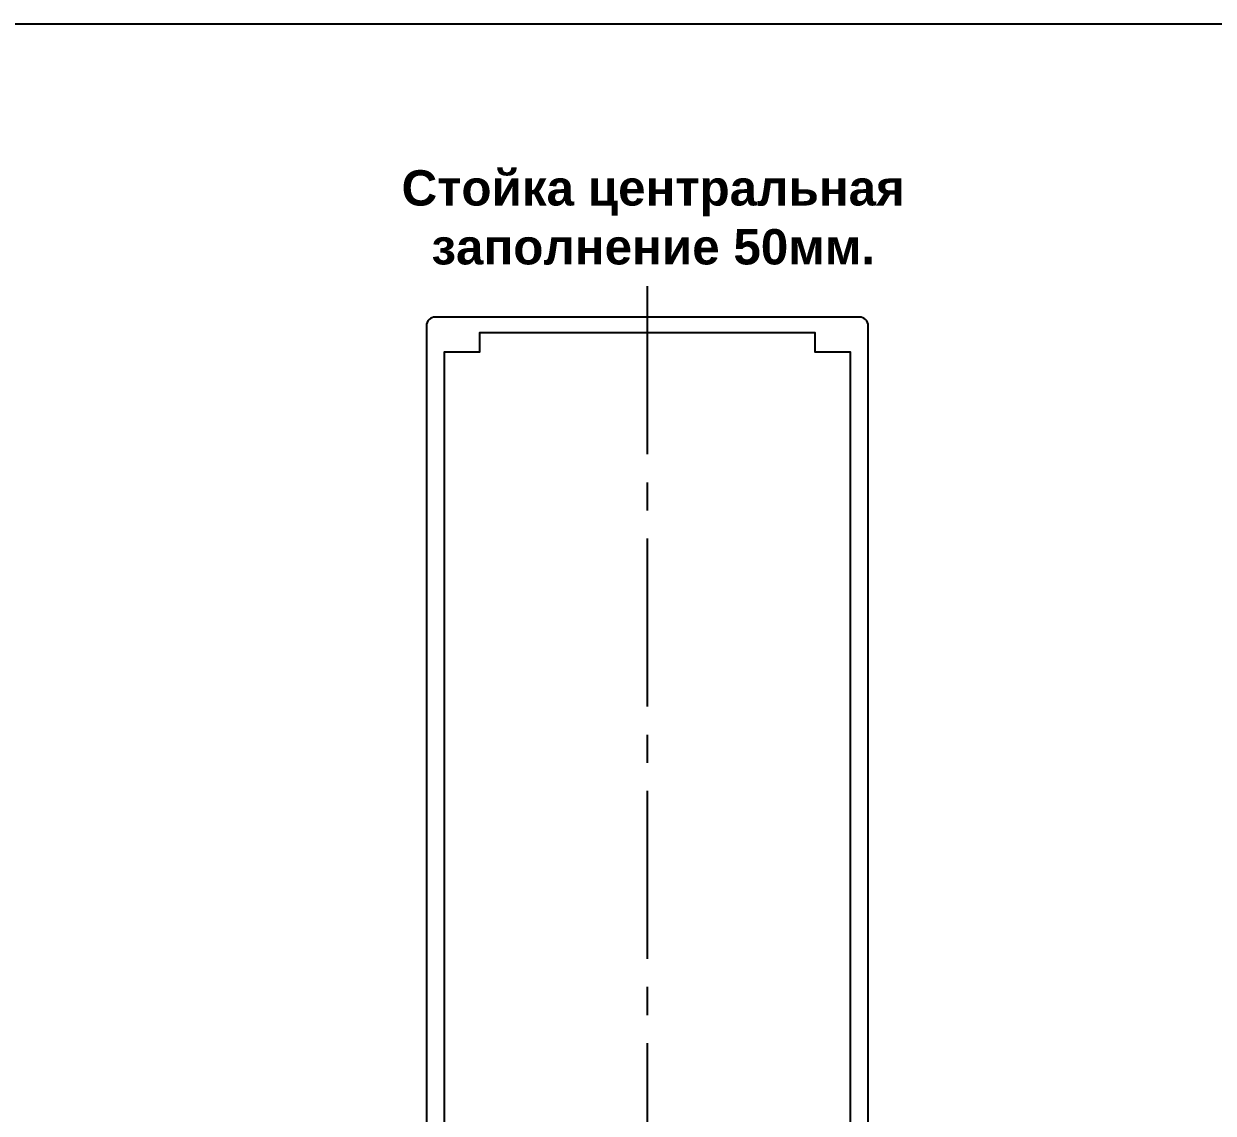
# Model space of a CAD drawing. Header units: millimetres. Extents: x 1744 to 18744, y -2272 to 2782.
# Drawn here: x 6491.1 to 6625.7, y 2398.2 to 2521.6 of the extents above; entities that cross this region are included whole.
import ezdxf

# ---------------------------------------------------------------- set-up
doc = ezdxf.new("R2010")
doc.units = ezdxf.units.MM
doc.linetypes.add('CENTER2', pattern=[28.574999999999992, 19.05, -3.174999999999998, 3.174999999999998, -3.174999999999998])
doc.layers.add('Steklopaket 50mm', color=100, linetype='Continuous')
doc.layers.add('Текстовый', color=7, linetype='Continuous', lineweight=9)
doc.styles.add('Каталожный', font='isocpeur.ttf', dxfattribs={"height": 2.5})

# ---------------------------------------------------------------- blocks, each defined once
blk = doc.blocks.new('КП45372')
at = {"color": 146, "true_color": 0x105689}
blk.add_lwpolyline([(-13, 25.19999999999985), (-2.5, 25.19999999999985, -0.4142135623730922), (-1.5, 24.19999999999986), (-1.5, 22.76969600708529, -0.3275382217185686), (-2.899999999999636, 20.861817604251, 0.3275382217185526), (-5, 18.00000000000094), (-5, 0.5000000000000285, 0.4142135623730951), (-4.5, 2.84e-14), (-3.124264068712363, 2.84e-14, 0.1989123673796377), (-2.912132034356545, 0.0878679656443922), (-2.087867965645273, 0.9121320343556648, 0.1989123673796765), (-2, 1.124264068711479), (-2, 1.464589803375045, 0.2840790438404128), (-2.165835921350661, 1.732917960674995), (-2.5, 1.899999999999664), (-2.165835921350661, 2.067082039325242, 0.2840790438404123), (-2, 2.335410196625189), (-2, 3.264589803375228, 0.2840790438404123), (-2.165835921350661, 3.532917960675177), (-2.5, 3.699999999999846), (-2.165835921350661, 3.867082039324511, 0.2840790438404123), (-2, 4.135410196625372), (-2, 5.064589803375412, 0.2840790438404123), (-2.165835921350661, 5.33291796067445), (-2.5, 5.500000000000028), (-2.165835921350661, 5.667082039324697, 0.2840790438404123), (-2, 5.935410196624642), (-2, 6.864589803374682, 0.2840790438404123), (-2.165835921350661, 7.132917960674633), (-2.5, 7.300000000000207), (-2.165835921350661, 7.467082039324878, 0.2840790438404123), (-2, 7.735410196624826), (-2, 8.664589803374867, 0.2840790438404123), (-2.165835921350661, 8.932917960674814), (-2.5, 9.099999999999483), (-2.165835921350661, 9.26708203932506, 0.2840790438404123), (-2, 9.535410196625007), (-2, 10.46458980337505, 0.2840790438404123), (-2.165835921350661, 10.73291796067499), (-2.5, 10.89999999999966), (-2.165835921350661, 11.06708203932524, 0.2840790438404123), (-2, 11.33541019662428), (-2, 12.26458980337432, 0.2840790438404123), (-2.165835921350661, 12.53291796067518), (-2.5, 12.69999999999984), (-2.165835921350661, 12.86708203932451, 0.2840790438403665), (-2, 13.13541019662446), (-2, 14.06458980337541, 0.2840790438404128), (-2.165835921350661, 14.33291796067445), (-2.5, 14.50000000000003), (-2.165835921350661, 14.66708203932468, 0.2840790438404123), (-2, 14.93541019662464), (-2, 15.86458980337468, 0.2840790438404123), (-2.165835921350661, 16.13291796067463), (-2.5, 16.30000000000021), (-2, 18.00000000000003), (0, 19.00000000000003), (2, 18.00000000000003), (2, 17.63541019662446, 0.2840790438404123), (2.165835921348838, 17.36708203932451), (2.5, 17.19999999999984), (2.165835921348838, 17.03291796067517, 0.2840790438404123), (2, 16.76458980337432), (2, 15.83541019662428, 0.2840790438404123), (2.165835921348838, 15.56708203932524), (2.5, 15.39999999999966), (2.165835921348838, 15.23291796067499, 0.2840790438404123), (2, 14.96458980337505), (2, 14.03541019662501, 0.2840790438404128), (2.165835921348838, 13.76708203932506), (2.5, 13.59999999999948), (2.165835921348838, 13.43291796067481, 0.2840790438404123), (2, 13.16458980337486), (2, 12.23541019662482, 0.2840790438404123), (2.165835921348838, 11.96708203932488), (2.5, 11.80000000000021), (2.165835921348838, 11.63291796067463, 0.2840790438404123), (2, 11.36458980337468), (2, 10.43541019662464, 0.2840790438404123), (2.165835921348838, 10.16708203932469), (2.5, 10.00000000000003), (2.165835921348838, 9.832917960674443, 0.2840790438404123), (2, 9.564589803375412), (2, 8.635410196624463, 0.2840790438404123), (2.165835921348838, 8.367082039324515), (2.5, 8.199999999999847), (2.165835921348838, 8.032917960675176, 0.2840790438404123), (2, 7.764589803374318), (2, 6.835410196624278, 0.2840790438404123), (2.165835921348838, 6.56708203932524), (2.5, 6.399999999999662), (2.165835921348838, 6.232917960674996, 0.2840790438404123), (2, 5.964589803375047), (2, 5.035410196625003, 0.2840790438404123), (2.165835921348838, 4.767082039325058), (2.5, 4.599999999999481), (2.165835921348838, 4.432917960674813, 0.2840790438404123), (2, 4.164589803374866), (2, 3.235410196624826, 0.2840790438404123), (2.165835921348838, 2.967082039324878), (2.5, 2.800000000000209), (2.165835921348838, 2.63291796067463, 0.2840790438404123), (2, 2.364589803374684), (2, 1.124264068711479, 0.1989123673796742), (2.087867965643454, 0.9121320343556648), (2.912132034354725, 0.0878679656443922, 0.1989123673796432), (3.124264068712363, 2.84e-14), (4.5, 2.84e-14, 0.4142135623730951), (5, 0.5000000000000285), (5, 18.00000000000003, 0.32753822171854), (2.899999999999636, 20.861817604251, -0.32753822171852), (1.5, 22.76969600708529), (1.5, 24.19999999999986, -0.414213562373158), (2.5, 25.19999999999985), (13, 25.19999999999803), (13.00000000000182, 21.50000000000094, 0.4142135623729784), (13.50000000000182, 21.00000000000094), (14.42917960675004, 21.00000000000094, 0.1164338214658029), (14.56334368540047, 21.03167184270026), (15.33416407865115, 21.41708203932561, 0.2840790438402298), (15.5, 21.68541019662464), (15.50000000000182, 22.19999999999985, 0.4142135623732223), (15.20000000000073, 22.50000000000003), (14.5, 22.50000000000094), (14.5, 24.00000000000094), (14.91213203435654, 24.41213203435566, 0.1989123673795694), (15, 24.62426406871148), (15, 25.00000000001185), (18.56458980337265, 25.00000000001185, 0.2840790438404208), (18.83291796067351, 25.16583592136252), (18.99999999999818, 25.50000000001185), (19.16708203932285, 25.16583592136252, 0.2840790438404208), (19.43541019662371, 25.00000000001185), (23, 25.00000000001185), (23.00000000000182, 24.6242640687124, 0.1989123673792317), (23.08786796564527, 24.41213203435657), (23.5, 23.99999999999912), (23.5, 22.50000000000003), (22.80000000000109, 22.50000000000003, 0.4142135623734946), (22.5, 22.19999999999985), (22.5, 21.68541019662464, 0.2840790438401885), (22.66583592135066, 21.4170820393247), (23.43665631459953, 21.03167184270026, 0.1164338214657406), (23.57082039324996, 21.00000000000003), (24.5, 21.00000000000003, 0.4142135623731739), (25, 21.50000000000003), (25, 147, 0.4142135623730951), (24, 148), (-24, 148, 0.4142135623730986), (-25, 147), (-25, 21.49999999999912, 0.4142135623729827), (-24.5, 20.99999999999912), (-23.57082039324996, 20.99999999999822, 0.1164338214658029), (-23.43665631459953, 21.03167184269844), (-22.66583592135066, 21.41708203932288, 0.2840790438402298), (-22.5, 21.68541019662283), (-22.5, 22.19999999999803, 0.4142135623732223), (-22.79999999999927, 22.49999999999821), (-23.5, 22.49999999999821), (-23.5, 23.99999999999821), (-23.08786796564527, 24.41213203435385, 0.1989123673795694), (-23, 24.62426406870966), (-23, 25.00000000000003), (-19.43541019662734, 25.00000000000003, 0.2840790438404208), (-19.16708203932649, 25.16583592134978), (-19.00000000000182, 25.50000000000003), (-18.83291796067715, 25.16583592134978, 0.2840790438404208), (-18.56458980337811, 24.99999999999912), (-15.00000000000182, 24.99999999999912), (-15, 24.62426406871057, 0.1989123673792317), (-14.91213203435654, 24.41213203435476), (-14.5, 23.9999999999973), (-14.5, 22.49999999999821), (-15.20000000000073, 22.49999999999821, 0.4142135623734946), (-15.5, 22.19999999999803), (-15.5, 21.68541019662283, 0.2840790438401885), (-15.33416407864933, 21.41708203932288), (-14.56334368540047, 21.03167184269844, 0.1164338214657406), (-14.42917960675004, 20.99999999999822), (-13.5, 20.99999999999822, 0.4142135623731739), (-13, 21.49999999999821)], format="xyb", close=True, dxfattribs=at)
blk.add_lwpolyline([(23, 27.00000000000003), (23, 144), (19, 144), (19, 146.1999999999998), (-19, 146.1999999999998), (-19, 144), (-23, 144), (-23, 27.00000000000003)], close=True, dxfattribs=at)
blk = doc.blocks.new('*U271')
at = {"color": 0, "linetype": 'CENTER2', "transparency": 16777216}
blk.add_line((-1.992e-12, 89.24999999994223), (9.876e-13, -44.25000000000001), dxfattribs=at)

msp = doc.modelspace()

# ---------------------------------------------------------------- linework, layer by layer
at = {"layer": 'Steklopaket 50mm'}
msp.add_lwpolyline([(6312.964280140441, 2521.614470848785), (6938.52617568546, 2521.614470848785), (6938.52617568546, 2066.428066126851), (6312.964280140441, 2066.428066126851)], close=True, dxfattribs=at)

# ---------------------------------------------------------------- block references
at = {"linetype": 'CENTER2'}
msp.add_blockref('*U271', (6561.68956245304, 2402.655335288825), dxfattribs=at)
msp.add_blockref('КП45372', (6561.689562453037, 2340.405335288767))

# ---------------------------------------------------------------- texts
at = {"layer": 'Текстовый', "linetype": 'Continuous', "insert": (6514.28590541225, 2505.026896712142), "char_height": 4, "width": 96.14753173130156, "attachment_point": 1, "style": 'Каталожный'}
msp.add_mtext('\\pxqc;{\\fArial|b1|i0|c204|p34;Стойка центральная \\fArial|b1|i0|c0|p34;\\P\\fArial|b1|i0|c204|p34;заполнение\\fArial|b1|i0|c0|p34; 50\\fArial|b1|i0|c204|p34;мм.}', dxfattribs=at)

doc.saveas('drawing.dxf')
